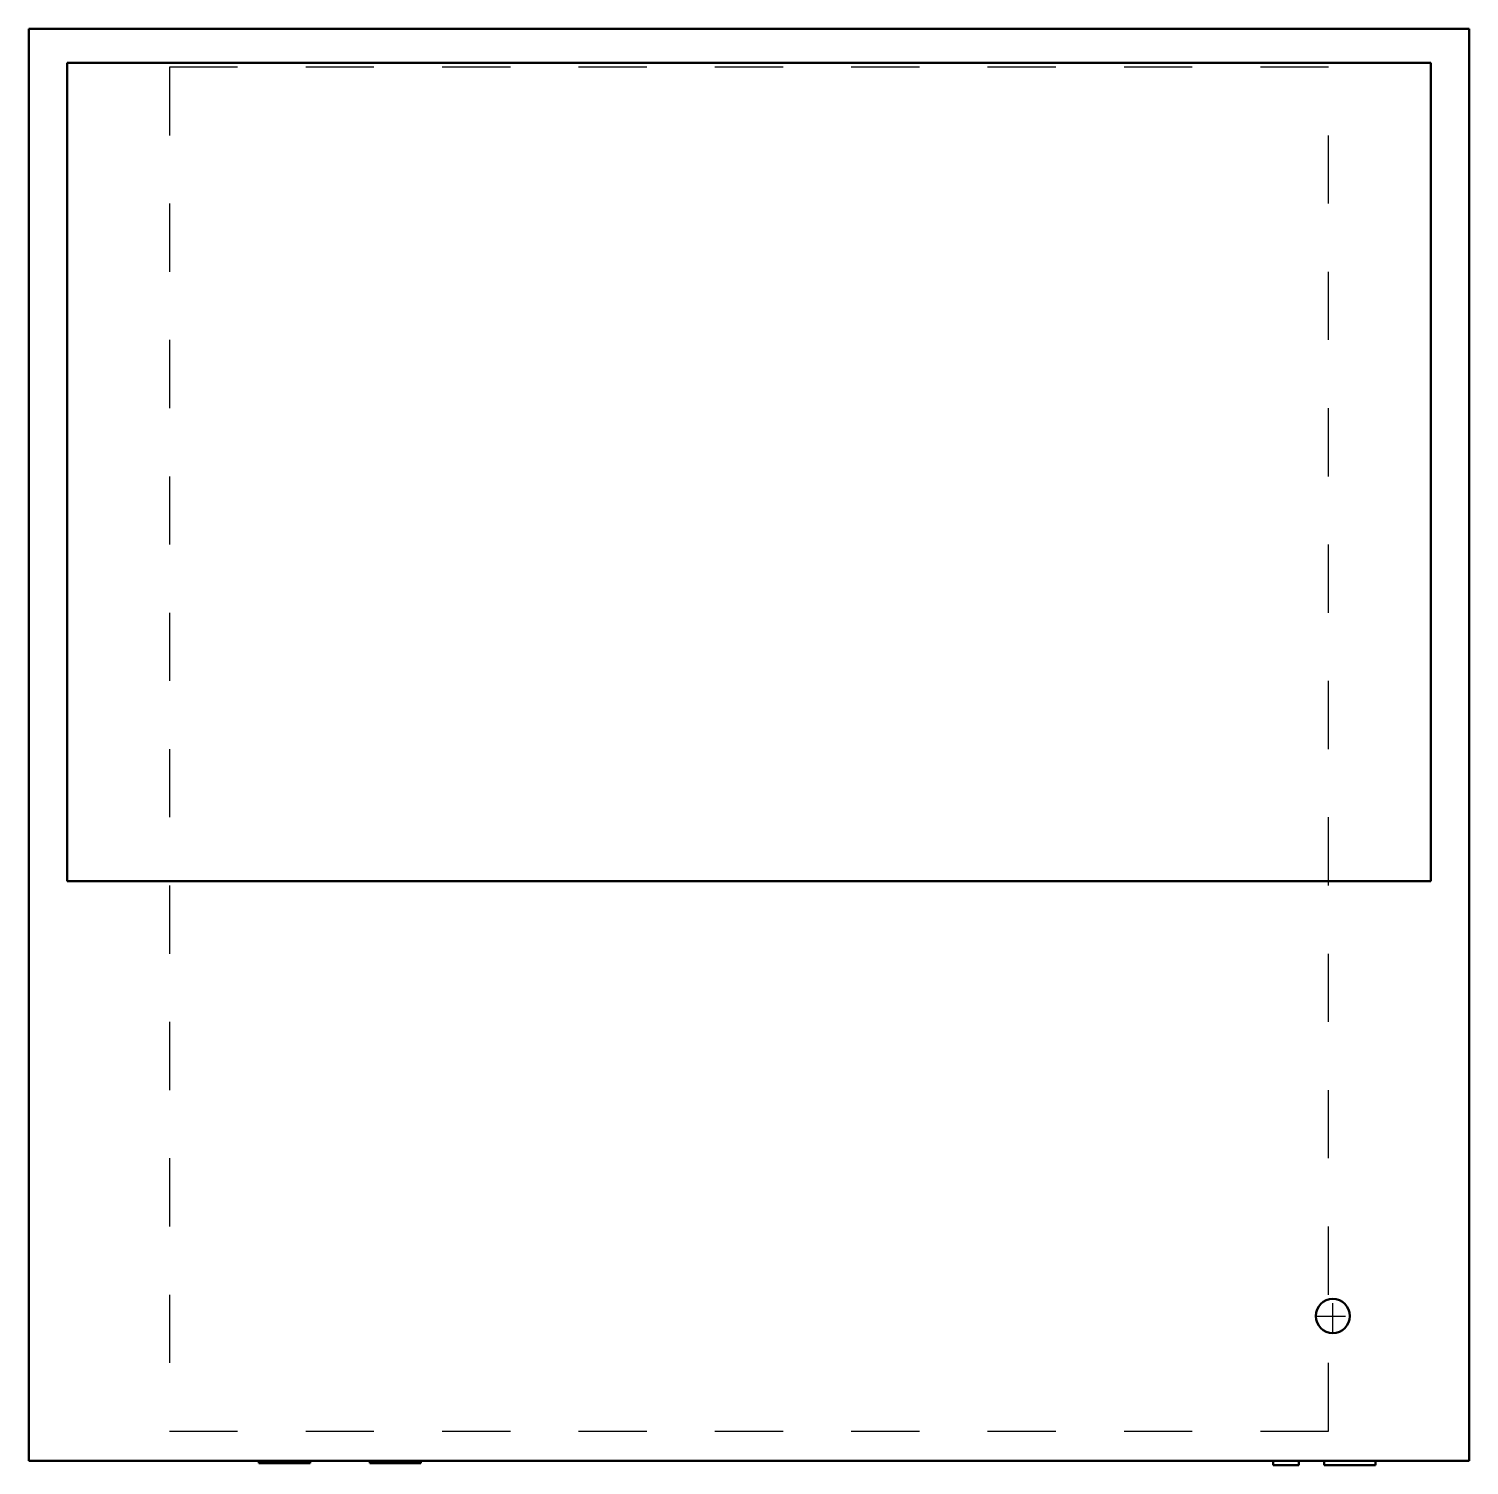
# Model space of a CAD drawing. Header units: inches. Extents: x -10.6 to 10.6, y -10.6 to 10.5.
import ezdxf

# ---------------------------------------------------------------- set-up
doc = ezdxf.new("R2010")
doc.units = ezdxf.units.IN
doc.header["$MEASUREMENT"] = 0
doc.linetypes.add('Center', pattern=[1.5, 0.45, -0.5, 0.05, -0.5])
doc.linetypes.add('Dashed', pattern=[2, 1, -1])
for name, color, linetype, lineweight in [('AM_0', 7, 'Continuous', 50), ('AM_7', 7, 'Center', 25), ('AM_9', 6, 'Dashed', 25)]:
    doc.layers.add(name, color=color, linetype=linetype, lineweight=lineweight)

# ---------------------------------------------------------------- blocks, each defined once
blk = doc.blocks.new('1_AMST42CU14_PART8_0_in_AMST42CU14_4')
at = {"layer": 'AM_0'}
for p, q in [((10, 10), (-10, 10)), ((-10, 10), (-10, -2)), ((10, -2), (10, 10)), ((-10, -2), (10, -2))]:
    blk.add_line(p, q, dxfattribs=at)
blk = doc.blocks.new('2_AMST42CU14_PART7_0_in_AMST42CU14_4')
at = {"layer": 'AM_9'}
for p, q in [((-8.5, 9.9375), (-8.5, -10.0625)), ((8.5, 9.9375), (-8.5, 9.9375)), ((8.5, -10.0625), (8.5, 9.9375)), ((-8.5, -10.0625), (8.5, -10.0625))]:
    blk.add_line(p, q, dxfattribs=at)
blk = doc.blocks.new('3_AMST42CU14_PART6_0_in_AMST42CU14_4')
at = {"layer": 'AM_0'}
blk.add_circle((8.5625, -8.375), 0.25, dxfattribs=at)
at = {"layer": 'AM_7'}
for p, q in [((8.5625, -8.6375), (8.5625, -8.1125)), ((8.3, -8.375), (8.825, -8.375))]:
    blk.add_line(p, q, dxfattribs=at)
blk = doc.blocks.new('4_AMST42CU14_PART5_0_in_AMST42CU14_4')
at = {"layer": 'AM_0'}
for p, q in [((8.4375, -10.5), (8.4375, -10.5625)), ((9.1875, -10.5625), (9.1875, -10.5)), ((9.1875, -10.5625), (8.4375, -10.5625))]:
    blk.add_line(p, q, dxfattribs=at)
blk = doc.blocks.new('5_AMST42CU14_PART4_0_in_AMST42CU14_4')
at = {"layer": 'AM_0'}
for p, q in [((7.6875, -10.5), (7.6875, -10.5625)), ((8.0625, -10.5625), (8.0625, -10.5)), ((8.0625, -10.5625), (7.6875, -10.5625))]:
    blk.add_line(p, q, dxfattribs=at)
blk = doc.blocks.new('6_AMST42CU14_PART3_0_in_AMST42CU14_4')
at = {"layer": 'AM_0'}
for p, q in [((-7.1875, -10.5), (-7.1875, -10.53125)), ((-6.4375, -10.53125), (-7.1875, -10.53125)), ((-6.4375, -10.53125), (-6.4375, -10.5))]:
    blk.add_line(p, q, dxfattribs=at)
blk = doc.blocks.new('7_AMST42CU14_PART2_0_in_AMST42CU14_4')
at = {"layer": 'AM_0'}
for p, q in [((-5.5625, -10.5), (-5.5625, -10.53125)), ((-4.8125, -10.53125), (-5.5625, -10.53125)), ((-4.8125, -10.53125), (-4.8125, -10.5))]:
    blk.add_line(p, q, dxfattribs=at)
blk = doc.blocks.new('8_AMST42CU14_PART1_0_in_AMST42CU14_4')
at = {"layer": 'AM_0'}
for p, q in [((-10.5625, -10.5), (-10.5625, 10.5)), ((-10.5625, 10.5), (10.5625, 10.5)), ((10.5625, 10.5), (10.5625, -10.5)), ((-10, 10), (-10, -2)), ((10, 10), (-10, 10)), ((10, -2), (10, 10)), ((-10, -2), (10, -2)), ((10.5625, -10.5), (-10.5625, -10.5))]:
    blk.add_line(p, q, dxfattribs=at)

msp = doc.modelspace()

# ---------------------------------------------------------------- block references
for name in ['8_AMST42CU14_PART1_0_in_AMST42CU14_4', '1_AMST42CU14_PART8_0_in_AMST42CU14_4', '2_AMST42CU14_PART7_0_in_AMST42CU14_4', '3_AMST42CU14_PART6_0_in_AMST42CU14_4', '6_AMST42CU14_PART3_0_in_AMST42CU14_4', '7_AMST42CU14_PART2_0_in_AMST42CU14_4', '5_AMST42CU14_PART4_0_in_AMST42CU14_4', '4_AMST42CU14_PART5_0_in_AMST42CU14_4']:
    msp.add_blockref(name, (0, 0))

doc.saveas('drawing.dxf')
